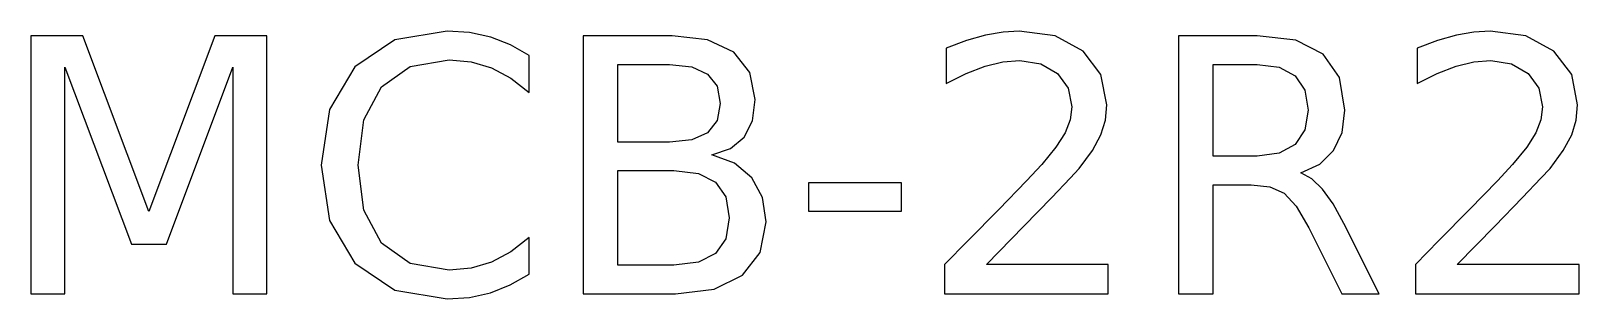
# Model space of a CAD drawing. Header units: millimetres. Extents: x -5.8 to 5.8, y -1 to 1.
import ezdxf

# ---------------------------------------------------------------- set-up
doc = ezdxf.new("R2010")
doc.units = ezdxf.units.MM
doc.layers.add('LASER_MARK', color=7, linetype='Continuous')

msp = doc.modelspace()

# ---------------------------------------------------------------- linework, layer by layer
at = {"layer": 'LASER_MARK'}
for points in [[(-4.023, -0.962), (-4.023, 0.965), (-4.412, 0.965), (-4.906, -0.346), (-5.398, 0.965), (-5.787, 0.965), (-5.787, -0.962), (-5.533, -0.962), (-5.533, 0.73), (-5.036, -0.592), (-4.774, -0.592), (-4.277, 0.73), (-4.277, -0.962)], [(-2.496, 0.77), (-2.343, 0.725), (-2.198, 0.649), (-2.062, 0.542), (-2.062, 0.817), (-2.201, 0.897), (-2.349, 0.954), (-2.507, 0.989), (-2.675, 1), (-3.066, 0.933), (-3.365, 0.732), (-3.554, 0.415), (-3.616, -0.001), (-3.554, -0.415), (-3.365, -0.732), (-3.066, -0.933), (-2.675, -1), (-2.509, -0.988), (-2.352, -0.954), (-2.203, -0.895), (-2.062, -0.814), (-2.062, -0.541), (-2.198, -0.649), (-2.343, -0.725), (-2.496, -0.77), (-2.66, -0.786), (-2.951, -0.735), (-3.166, -0.584), (-3.297, -0.337), (-3.341, -0.001), (-3.297, 0.337), (-3.166, 0.584), (-2.951, 0.735), (-2.66, 0.786)], [(-0.533, 0.841), (-0.729, 0.934), (-0.993, 0.965), (-1.659, 0.965), (-1.659, -0.962), (-0.967, -0.962), (-0.68, -0.927), (-0.467, -0.822), (-0.335, -0.652), (-0.291, -0.423), (-0.318, -0.243), (-0.398, -0.096), (-0.526, 0.013), (-0.697, 0.077), (-0.556, 0.122), (-0.454, 0.207), (-0.392, 0.33), (-0.372, 0.489), (-0.412, 0.691)], [(2.267, -0.962), (2.267, -0.743), (1.357, -0.743), (1.637, -0.457), (1.845, -0.243), (1.983, -0.099), (2.05, -0.026), (2.15, 0.109), (2.212, 0.225), (2.246, 0.334), (2.257, 0.45), (2.212, 0.675), (2.079, 0.85), (1.87, 0.963), (1.601, 1), (1.482, 0.992), (1.35, 0.968), (1.208, 0.928), (1.056, 0.872), (1.056, 0.609), (1.206, 0.684), (1.347, 0.738), (1.48, 0.77), (1.606, 0.781), (1.763, 0.756), (1.887, 0.684), (1.968, 0.573), (1.995, 0.433), (1.982, 0.338), (1.945, 0.241), (1.876, 0.133), (1.77, 0.004), (1.657, -0.118), (1.448, -0.331), (1.219, -0.563), (1.043, -0.743), (1.043, -0.962)], [(3.869, -0.18), (3.788, -0.103), (3.706, -0.058), (3.848, 0.006), (3.951, 0.108), (4.015, 0.243), (4.036, 0.41), (3.995, 0.654), (3.873, 0.827), (3.669, 0.931), (3.38, 0.965), (2.791, 0.965), (2.791, -0.962), (3.052, -0.962), (3.052, -0.148), (3.336, -0.148), (3.475, -0.163), (3.581, -0.211), (3.672, -0.307), (3.766, -0.468), (4.013, -0.962), (4.293, -0.962), (4.028, -0.436), (3.948, -0.29)], [(5.787, -0.743), (4.876, -0.743), (5.156, -0.457), (5.364, -0.243), (5.502, -0.099), (5.57, -0.026), (5.669, 0.109), (5.732, 0.225), (5.765, 0.334), (5.776, 0.45), (5.732, 0.675), (5.598, 0.85), (5.39, 0.963), (5.121, 1), (5.001, 0.992), (4.87, 0.968), (4.728, 0.928), (4.576, 0.872), (4.576, 0.609), (4.726, 0.684), (4.867, 0.738), (4.999, 0.77), (5.126, 0.781), (5.282, 0.756), (5.407, 0.684), (5.487, 0.573), (5.514, 0.433), (5.502, 0.338), (5.464, 0.241), (5.396, 0.133), (5.29, 0.004), (5.176, -0.118), (4.967, -0.331), (4.738, -0.563), (4.563, -0.743), (4.563, -0.962), (5.787, -0.962)], [(-1.012, 0.17), (-1.398, 0.17), (-1.398, 0.751), (-1.012, 0.751), (-0.845, 0.733), (-0.728, 0.679), (-0.657, 0.588), (-0.634, 0.46), (-0.657, 0.332), (-0.728, 0.241), (-0.845, 0.188)], [(3.38, 0.067), (3.052, 0.067), (3.052, 0.751), (3.38, 0.751), (3.545, 0.729), (3.665, 0.665), (3.737, 0.558), (3.761, 0.41), (3.737, 0.262), (3.665, 0.154), (3.545, 0.089)], [(-0.98, -0.748), (-1.398, -0.748), (-1.398, -0.042), (-0.98, -0.042), (-0.797, -0.063), (-0.668, -0.128), (-0.592, -0.237), (-0.567, -0.394), (-0.592, -0.551), (-0.668, -0.661), (-0.797, -0.726)], [(0.721, -0.344), (0.721, -0.132), (0.025, -0.132), (0.025, -0.344)]]:
    msp.add_lwpolyline(points, close=True, dxfattribs=at)

doc.saveas('drawing.dxf')
